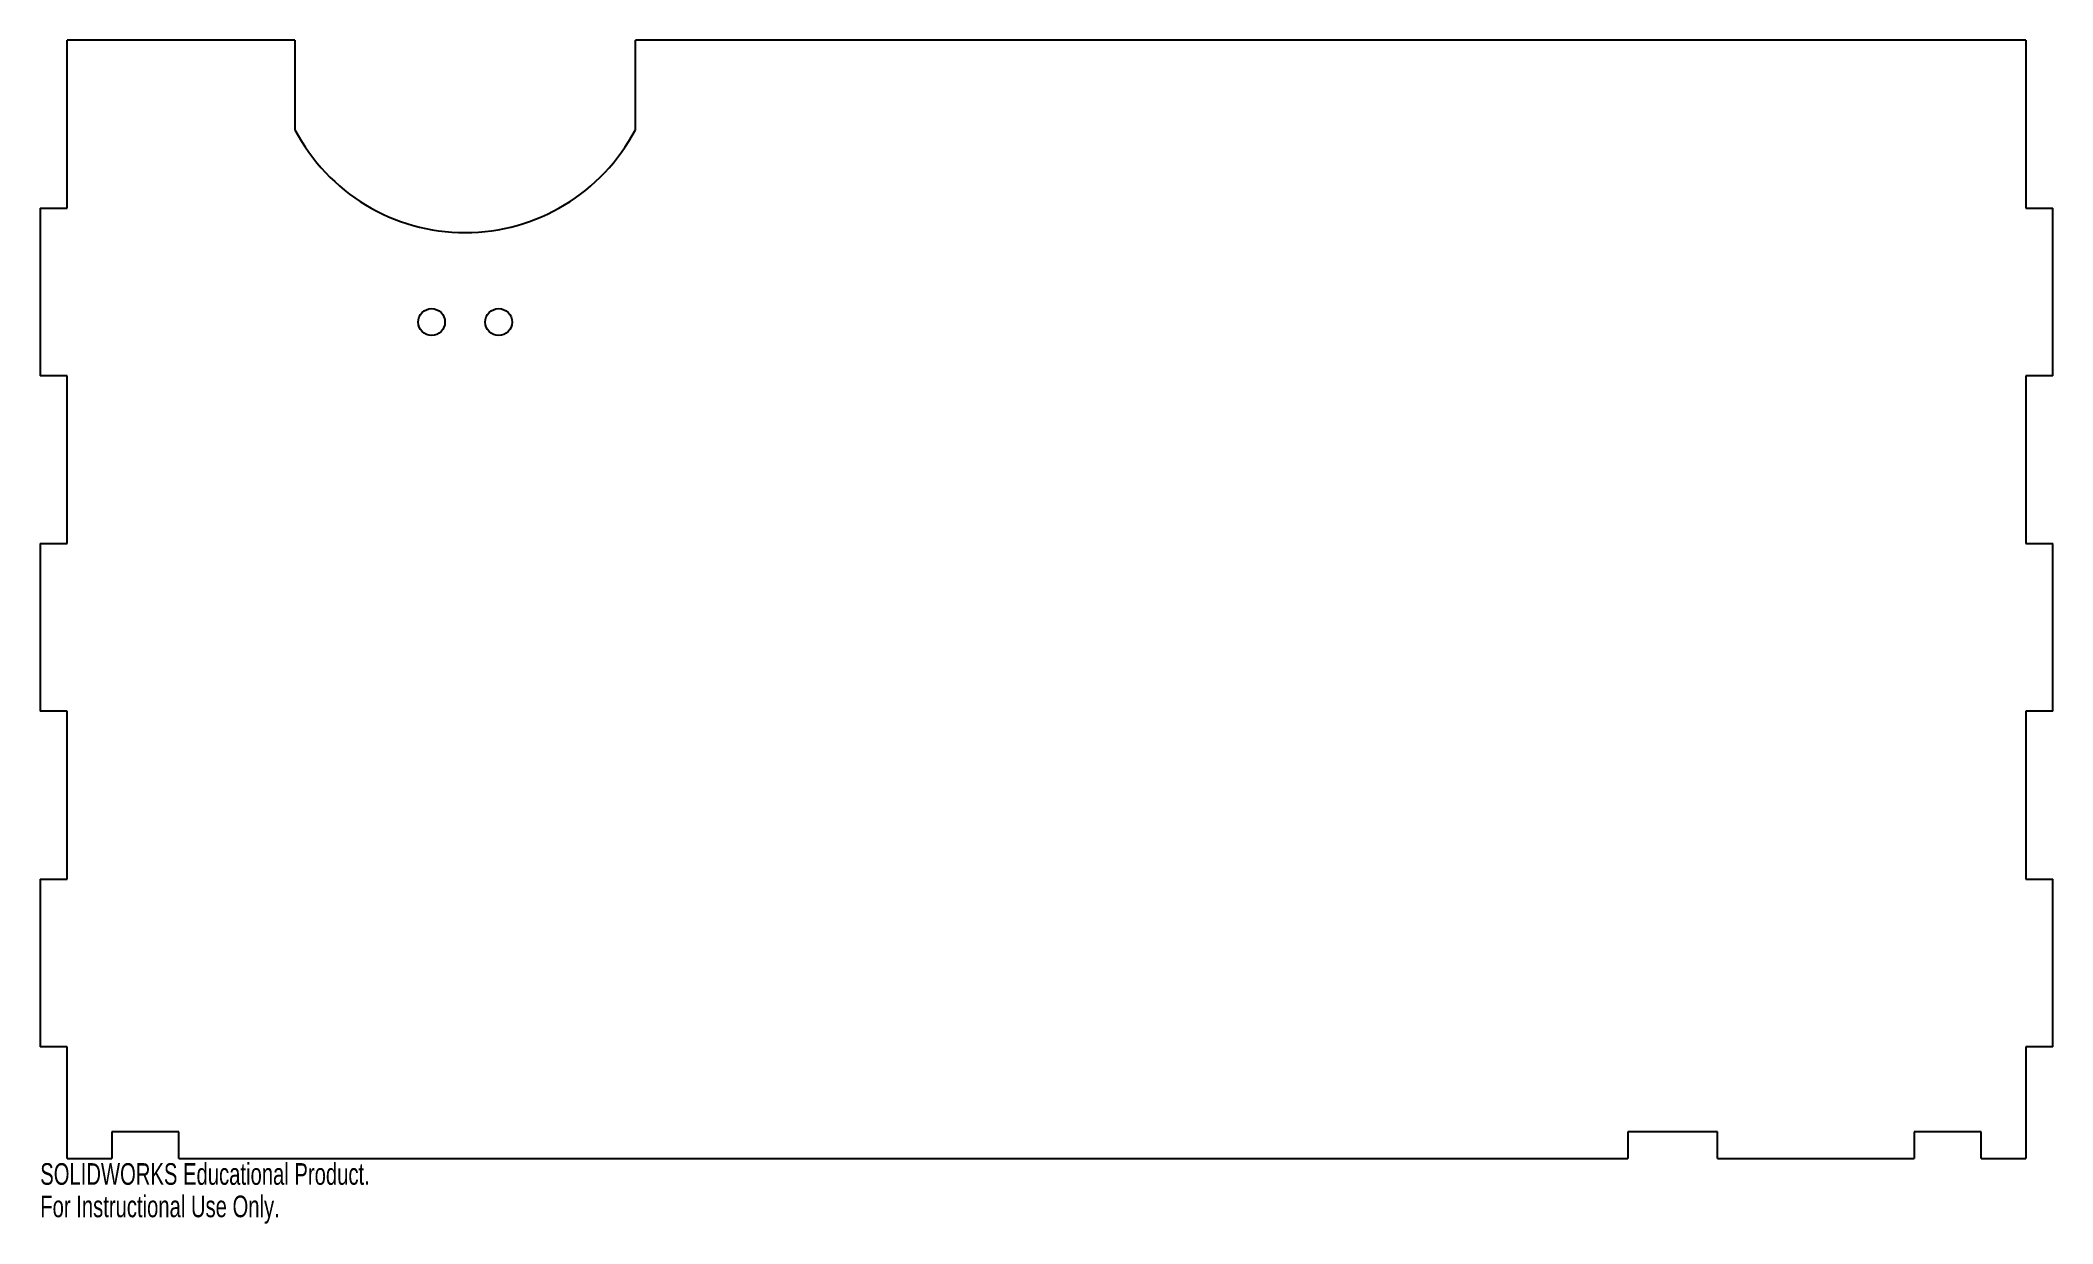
# Model space of a CAD drawing. Header units: millimetres. Extents: x -450 to 0, y -15 to 250.
import ezdxf

# ---------------------------------------------------------------- set-up
doc = ezdxf.new("R2010")
doc.units = ezdxf.units.MM
doc.styles.add('SLDTEXTSTYLE0', font='TXT', dxfattribs={"width": 0.7})

msp = doc.modelspace()

# ---------------------------------------------------------------- linework, layer by layer
at = {"color": 7, "linetype": 'Continuous', "lineweight": 25}
for p, q in [((-393.07, 250), (-444, 250)), ((-444, 212.5), (-444, 250)), ((-393.07, 250), (-393.07, 230)), ((-6, 250), (-316.93, 250)), ((-316.93, 230), (-316.93, 250)), ((-6, 250), (-6, 212.5)), ((-450, 212.5), (-444, 212.5)), ((-450, 212.5), (-450, 175)), ((-6, 212.5), (0, 212.5)), ((0, 175), (0, 212.5)), ((-444, 175), (-450, 175)), ((-444, 137.5), (-444, 175)), ((-6, 175), (-6, 137.5)), ((0, 175), (-6, 175)), ((-450, 137.5), (-444, 137.5)), ((-450, 137.5), (-450, 100)), ((-6, 137.5), (0, 137.5)), ((0, 100), (0, 137.5)), ((-444, 100), (-450, 100)), ((-444, 62.5), (-444, 100)), ((-6, 100), (-6, 62.5)), ((0, 100), (-6, 100)), ((-450, 62.5), (-444, 62.5)), ((-450, 62.5), (-450, 25)), ((-6, 62.5), (0, 62.5)), ((0, 25), (0, 62.5)), ((-444, 25), (-450, 25)), ((-444, 0), (-444, 25)), ((-6, 25), (-6, 0)), ((0, 25), (-6, 25)), ((-434, 6), (-434, 0)), ((-419, 6), (-434, 6)), ((-419, 0), (-419, 6)), ((-95, 6), (-95, 0)), ((-75, 6), (-95, 6)), ((-75, 0), (-75, 6)), ((-31, 6), (-31, 0)), ((-16, 6), (-31, 6)), ((-16, 0), (-16, 6)), ((-444, 0), (-434, 0)), ((-419, 0), (-95, 0)), ((-75, 0), (-31, 0)), ((-16, 0), (-6, 0))]:
    msp.add_line(p, q, dxfattribs=at)
for centre in [(-362.5, 187), (-347.5, 187)]:
    msp.add_circle(centre, 3, dxfattribs=at)
msp.add_arc((-355, 250), 43, 207.7177, 332.2823, dxfattribs=at)

# ---------------------------------------------------------------- texts
at = {"color": 7, "linetype": 'Continuous', "char_height": 4.8336, "attachment_point": 1, "style": 'SLDTEXTSTYLE0'}
for s, insert in [('SOLIDWORKS Educational Product.', (-450, -1.02)), ('For Instructional Use Only.', (-450, -8.27))]:
    msp.add_mtext(s, dxfattribs=dict(at, insert=insert))

doc.saveas('drawing.dxf')
